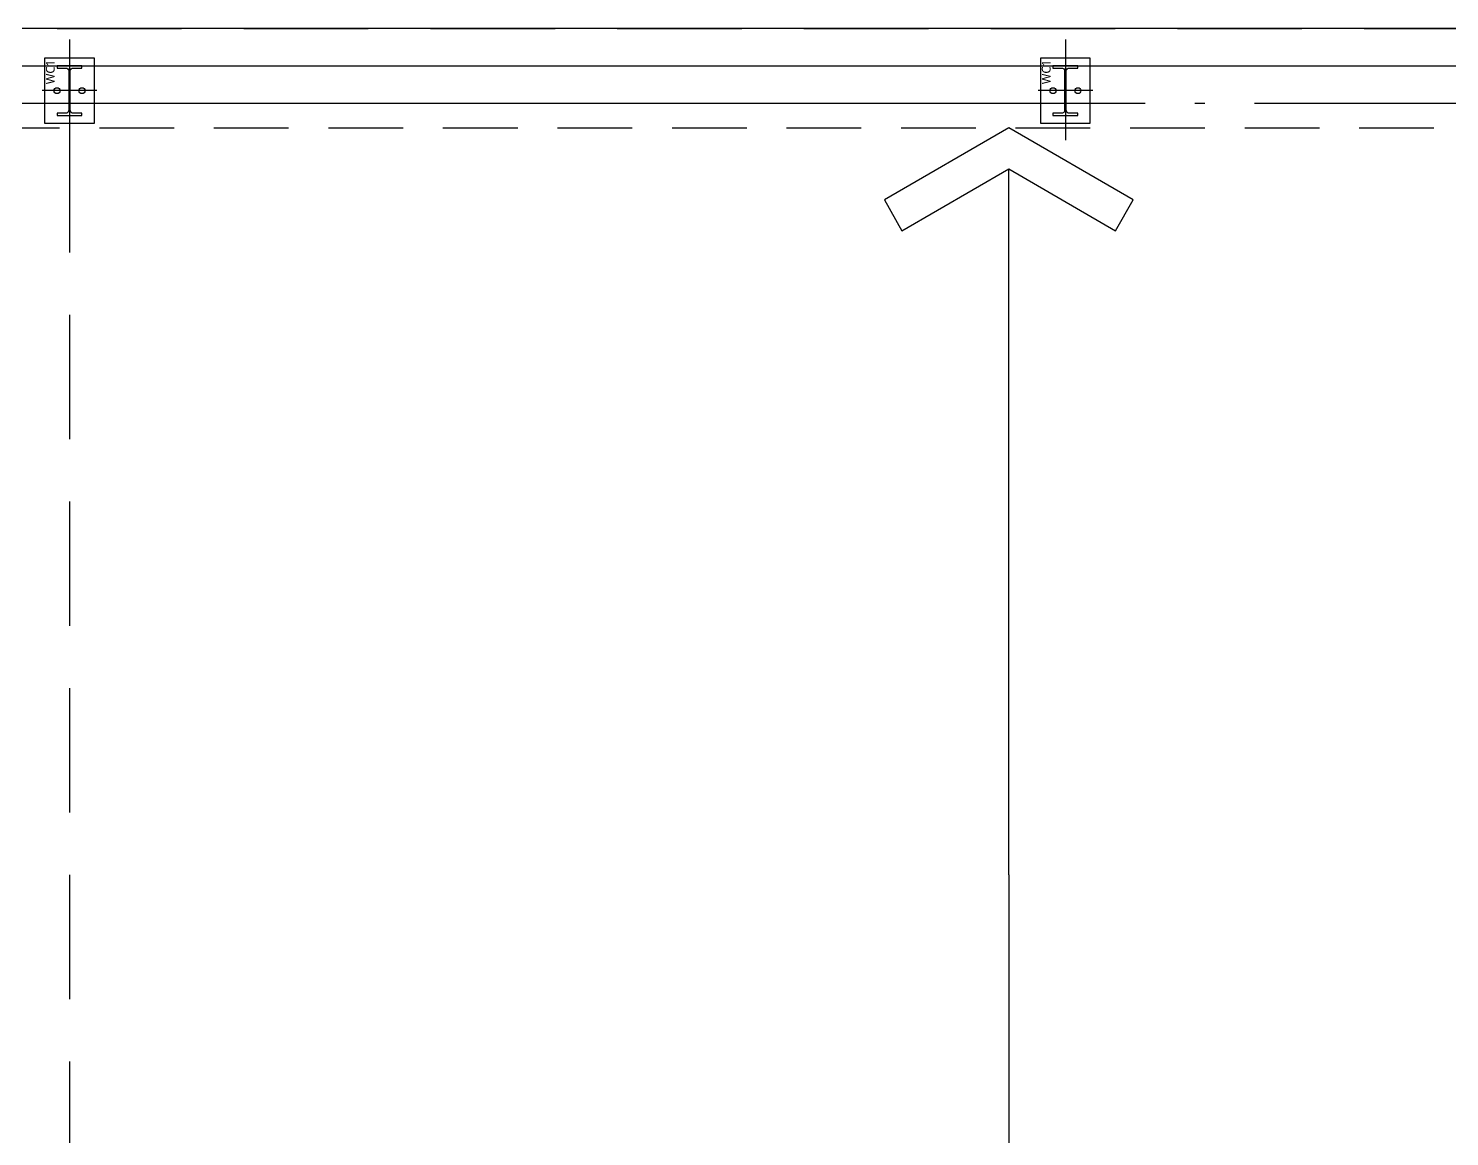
# Model space of a CAD drawing. Header units: millimetres. Extents: x -734060 to 504600, y -7739 to 118800.
# Drawn here: x 85335 to 91043, y 81749 to 86200 of the extents above; entities that cross this region are included whole.
import ezdxf

# ---------------------------------------------------------------- set-up
doc = ezdxf.new("R2010")
doc.units = ezdxf.units.MM
doc.header["$LTSCALE"] = 200
for name, pattern in [('CEN-GAUN', [32.2, 30, -1, 0.2, -1]), ('HID', [2.3, 1.5, -0.8]), ('HID2-GAUN', [3.75, 2.5, -1.25]), ('HIDDEN', [0.375, 0.25, -0.125])]:
    doc.linetypes.add(name, pattern=pattern)
doc.layers.get('DEFPOINTS').update_dxf_attribs({"color": 137})
for name, color, linetype in [('0배근라인', 4, 'HIDDEN'), ('CEN', 1, 'CEN-GAUN'), ('G', 3, 'Continuous'), ('S-STG', 4, 'Continuous'), ('Slab Line', 7, 'Continuous'), ('STEEL BASE', 13, 'Continuous'), ('SYM-LEAD', 6, 'Continuous'), ('WAL', 3, 'Continuous')]:
    doc.layers.add(name, color=color, linetype=linetype)
doc.layers.add('TEMP', color=171, linetype='Continuous', plot=False)
doc.styles.add('스타일1', font='malgun.ttf')

# ---------------------------------------------------------------- blocks, each defined once
blk = doc.blocks.new('S-WC1')
at = {"layer": 'DEFPOINTS'}
for p, q in [((0, 205), (0, -199)), ((110, 0), (-110, 0))]:
    blk.add_line(p, q, dxfattribs=at)
at = {"layer": 'STEEL BASE'}
blk.add_lwpolyline([(100, 130), (-100, 130), (-100, -130), (100, -130)], close=True, dxfattribs=at)
for centre in [(-50, 0), (50, 0)]:
    blk.add_circle(centre, 12, dxfattribs=at)
at = {"layer": 'WAL'}
blk.add_lwpolyline([(50, -100), (50, -91), (16, -91, -0.414214), (3, -78), (3, 78, -0.414214), (16, 91), (50, 91), (50, 100), (-50, 100), (-50, 91), (-16, 91, -0.414214), (-3, 78), (-3, -78, -0.414214), (-16, -91), (-50, -91), (-50, -100)], format="xyb", close=True, dxfattribs=at)
at = {"layer": 'TEMP', "style": '스타일1'}
blk.add_text('WC1', height=35, rotation=90, dxfattribs=at).set_placement((-59.6, 26))
blk = doc.blocks.new('x-stu-1Fcol')
for p in [(44000, 50), (48000, 50)]:
    blk.add_blockref('S-WC1', p)
blk = doc.blocks.new('*U58')
at = {"layer": 'SYM-LEAD'}
for q in [(37206.1, 67814), (50977, 67814)]:
    blk.add_line((48141.6, 67814), q, dxfattribs=at)
blk.add_lwpolyline([(50729.1, 68243.1), (50977, 67814), (50729.1, 67384.9), (50853.2, 67314), (51141.6, 67814), (50853.2, 68314)], close=True, dxfattribs=at)

msp = doc.modelspace()

# ---------------------------------------------------------------- linework, layer by layer
at = {"layer": '0배근라인', "linetype": 'HID2-GAUN'}
msp.add_line((85500, 85800), (85500, 71700), dxfattribs=at)
at = {"layer": 'CEN'}
msp.add_line((32300, 85900), (117500, 85900), dxfattribs=at)
at = {"layer": 'DEFPOINTS'}
msp.add_lwpolyline([(41350, 86050), (112650, 86050), (112650, 42750), (41350, 42750)], close=True, dxfattribs=at)
at = {"layer": 'G', "color": 7, "linetype": 'HID2-GAUN'}
msp.add_lwpolyline([(41200, 86200), (112800, 86200), (112800, 42600), (41200, 42600)], close=True, dxfattribs=at)
at = {"layer": 'G', "color": 252, "linetype": 'HID'}
msp.add_lwpolyline([(77800, 85800), (91200, 85800)], dxfattribs=at)
at = {"layer": 'Slab Line'}
msp.add_lwpolyline([(112800, 86200), (41200, 86200), (41200, 42600), (112800, 42600), (113100, 42600), (113100, 56870), (112800, 56870)], dxfattribs=at)

# ---------------------------------------------------------------- block references
msp.add_blockref('x-stu-1Fcol', (41500, 85900))
at = {"layer": 'S-STG', "rotation": 89.99999999999996}
msp.add_blockref('*U58', (157086.705, 34658.45), dxfattribs=at)

doc.saveas('drawing.dxf')
